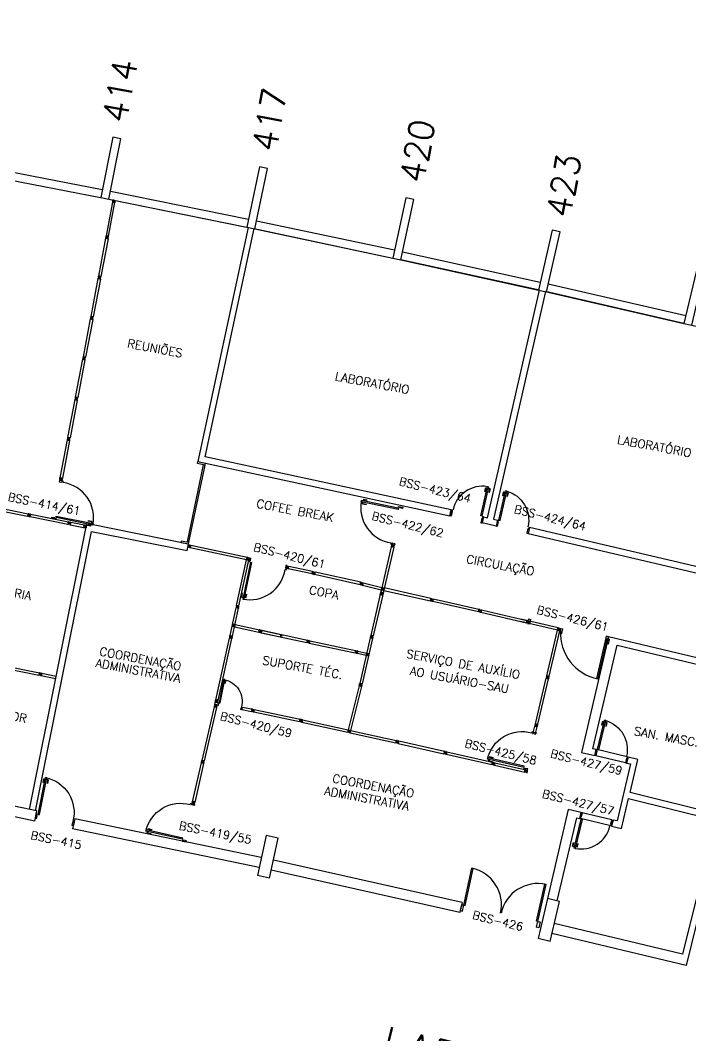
# Model space of a CAD drawing. Extents: x -152 to 150, y 325 to 437.
# Drawn here: x 81.45 to 97.78, y 398.77 to 423.51 of the extents above; entities that cross this region are included whole.
import ezdxf
from ezdxf.enums import TextEntityAlignment as Align

# ---------------------------------------------------------------- set-up
doc = ezdxf.new("R2010")
doc.units = 0
doc.header["$LTSCALE"] = 0.01
doc.header["$MEASUREMENT"] = 0
doc.header["$PDMODE"] = 98
doc.layers.get('0').update_dxf_attribs({"linetype": 'CONTINUOUS'})
doc.layers.get('DEFPOINTS').update_dxf_attribs({"linetype": 'CONTINUOUS'})
for name, color, linetype in [('ALV', 2, 'CONTINUOUS'), ('DIV', 2, 'CONTINUOUS'), ('DIVISÓRIA', 2, 'CONTINUOUS'), ('ESTR', 3, 'CONTINUOUS'), ('NOPILAR1', 2, 'CONTINUOUS'), ('PISO', 1, 'CONTINUOUS'), ('PORTA', 2, 'CONTINUOUS'), ('reboco', 2, 'CONTINUOUS'), ('TEXTO', 2, 'CONTINUOUS'), ('TEXTO-CENTRO-CUSTO', 2, 'CONTINUOUS'), ('TEXTO-ENDEREÇO', 2, 'CONTINUOUS'), ('USO', 2, 'CONTINUOUS')]:
    doc.layers.add(name, color=color, linetype=linetype)
doc.styles.add('1', font='romans.shx')
doc.styles.add('LEGENDA', font='romans.shx', dxfattribs={"height": 0.2})
doc.styles.add('NOPILAR', font='simplex.shx', dxfattribs={"height": 0.6})
doc.styles.add('UNB-100', font='simplex.shx', dxfattribs={"height": 3})
doc.styles.add('UNB-100-1', font='simplex.shx', dxfattribs={"height": 0.2})
doc.dimstyles.new('1-600', dxfattribs={"dimtxt": 1.1, "dimasz": 2.5, "dimexe": 2, "dimexo": 4, "dimgap": 0.2, "dimtad": 1, "dimdec": 0, "dimzin": 4, "dimdsep": 46, "dimlunit": 6, "dimtxsty": '1', "dimblk1": 'NONE', "dimblk2": 'NONE', "dimsah": 1, "dimcen": 0, "dimclrd": 2, "dimclre": 2, "dimclrt": 2, "dimadec": 0, "dimazin": 0, "dimtfac": 1, "dimtdec": 0, "dimtmove": 2, "dimatfit": 3, "dimldrblk": 'NONE', "dimfxl": 1, "dimtolj": 1, "dimtzin": 0, "dimarcsym": 0})

# ---------------------------------------------------------------- blocks, each defined once
blk = doc.blocks.new('PILAR-SSC')
blk.add_lwpolyline([(0, 0), (0, -1.5), (0.2, -1.5), (0.2, 0)], close=True)
blk = doc.blocks.new('PD80-SSC')
at = {"color": 2}
for p, q in [((-0.777, 0.01), (-0.777, -0.03)), ((-0.777, 0.01), (-0.687, 0.01)), ((-0.687, 0), (-0.687, 0.01)), ((-0.075, 0), (0.075, 0)), ((-0.075, 0), (-0.075, -0.02)), ((0.075, -0.03), (0.075, 0)), ((-0.817, -0.065), (-0.817, -0.03)), ((-0.085, -0.03), (-0.817, -0.03)), ((-0.085, -0.065), (-0.817, -0.065)), ((-0.777, -0.105), (-0.777, -0.065)), ((-0.777, -0.105), (-0.687, -0.105)), ((-0.767, 0), (-0.767, -0.03)), ((-0.767, 0), (-0.687, 0)), ((-0.767, -0.095), (-0.767, -0.065)), ((-0.767, -0.095), (-0.687, -0.095)), ((-0.687, -0.095), (-0.687, -0.105)), ((-0.085, -0.03), (-0.085, -0.065)), ((-0.075, -0.02), (-0.04, -0.02)), ((-0.04, -0.03), (-0.04, -0.02)), ((-0.04, -0.03), (0.075, -0.03)), ((-0.075, -0.781), (-0.04, -0.781)), ((-0.075, -0.801), (-0.075, -0.781)), ((-0.075, -0.801), (0.075, -0.801)), ((-0.075, -0.802), (0.075, -0.802)), ((-0.04, -0.771), (0.075, -0.771)), ((-0.04, -0.771), (-0.04, -0.781)), ((0.075, -0.771), (0.075, -0.801))]:
    blk.add_line(p, q, dxfattribs=at)
at = {"color": 1}
blk.add_arc((-0.085, -0.03), 0.731, 182.6571, 270, dxfattribs=at)
blk = doc.blocks.new('DVI-120')
for p, q in [((-0.03, 1.17), (0.03, 1.17)), ((-0.03, 0.03), (-0.03, 1.17)), ((-0.006, 1.201), (0.006, 1.201)), ((0.006, 1.179), (-0.006, 1.179)), ((-0.006, 1.179), (-0.006, 1.17)), ((-0.005, 1.17), (0.005, 1.17)), ((0, 1.22), (0, 1.221)), ((0, 1.194), (0, 1.207)), ((0.006, 1.179), (0.006, 1.17)), ((0.03, 0.03), (0.03, 1.17)), ((-0.03, 0.03), (0.03, 0.03)), ((-0.03, 0.008), (-0.03, 0.03)), ((-0.03, 0.03), (-0.006, 0.03)), ((-0.03, 0.008), (-0.02, 0.008)), ((-0.02, 0.008), (-0.02, -0.008)), ((-0.006, 0.02), (-0.006, 0.03)), ((-0.006, 0.02), (-0.006, 0.03)), ((0.006, 0.02), (-0.006, 0.02)), ((-0.006, 0.02), (0.006, 0.02)), ((-0.005, 0.03), (0.005, 0.03)), ((0.005, 0), (-0.005, 0)), ((-0.005, 0), (0.005, 0)), ((0, -0.005), (0, 0.005)), ((0, 0.005), (0, -0.005)), ((0.006, 0.02), (0.006, 0.03)), ((0.03, 0.03), (0.006, 0.03)), ((0.006, 0.02), (0.006, 0.03)), ((0.03, 0.03), (0.009, 0.03)), ((0.009, 0.03), (0.027, 0.03)), ((0.02, 0.008), (0.02, -0.008)), ((0.03, 0.008), (0.02, 0.008)), ((0.03, 0.008), (0.03, 0.03)), ((-0.03, -0.008), (-0.03, -0.03)), ((-0.03, -0.008), (-0.02, -0.008)), ((-0.006, -0.03), (-0.03, -0.03)), ((-0.006, -0.021), (-0.006, -0.03)), ((-0.006, -0.021), (0.006, -0.021)), ((0.006, -0.021), (0.006, -0.03)), ((0.006, -0.03), (0.03, -0.03)), ((0.03, -0.008), (0.02, -0.008)), ((0.03, -0.008), (0.03, -0.03))]:
    blk.add_line(p, q)
blk = doc.blocks.new('PTDP-SSC')
at = {"color": 2}
for p, q in [((0.055, 1.015), (0.09, 1.015)), ((0.055, 0.075), (0.055, 1.015)), ((0.09, 0.075), (0.09, 1.015)), ((1.91, 0.075), (1.91, 1.015)), ((1.945, 1.015), (1.91, 1.015)), ((1.945, 0.075), (1.945, 1.015)), ((0.05, 0.075), (0, 0.075)), ((0, 0.075), (0, -0.075)), ((0.05, 0.04), (0.05, 0.075)), ((0.06, 0.04), (0.05, 0.04)), ((0.055, 0.075), (0.09, 0.075)), ((0.06, -0.075), (0.06, 0.04)), ((1.945, 0.075), (1.91, 0.075)), ((1.94, -0.075), (1.94, 0.04)), ((1.94, 0.04), (1.95, 0.04)), ((1.95, 0.04), (1.95, 0.075)), ((1.95, 0.075), (2, 0.075)), ((2, 0.075), (2, -0.075)), ((0, -0.075), (0.06, -0.075)), ((2, -0.075), (1.94, -0.075))]:
    blk.add_line(p, q, dxfattribs=at)
at = {"color": 1}
for centre, start, end in [((0.055, 0.075), 0, 90), ((1.945, 0.075), 90, 180)]:
    blk.add_arc(centre, 0.94, start, end, dxfattribs=at)
blk = doc.blocks.new('A$C31074930')
at = {"layer": 'DIV', "linetype": 'Continuous', "rotation": 180}
blk.add_blockref('PTDP-SSC', (1.97, 0.067), dxfattribs=at)
blk = doc.blocks.new('DIVMT-SSC')
for p, q in [((0, 0.005), (0, -0.005)), ((0, -0.005), (0, 0.005)), ((-0.03, -0.03), (-0.03, -0.97)), ((0.006, -0.03), (-0.006, -0.03)), ((-0.005, 0), (0.005, 0)), ((0.005, 0), (-0.005, 0)), ((0.006, -0.02), (0.006, -0.03)), ((0.03, -0.03), (0.03, -0.97)), ((0.03, -0.97), (-0.03, -0.97)), ((-0.006, -0.98), (-0.006, -0.97)), ((-0.006, -0.98), (0.006, -0.98)), ((0.005, -0.97), (-0.005, -0.97)), ((0.006, -0.98), (0.006, -0.97)), ((0.006, -1.001), (-0.006, -1.001)), ((0, -0.994), (0, -1.007)), ((0, -1.02), (0, -1.021))]:
    blk.add_line(p, q)
blk.add_lwpolyline([(0.006, -0.02), (-0.006, -0.02), (0.006, -0.02), (0.006, -0.03), (0.03, -0.03), (0.03, -0.008), (0.02, -0.008), (0.02, 0.008), (0.03, 0.008), (0.03, 0.03), (0.006, 0.03), (0.006, 0.02), (-0.006, 0.02), (-0.006, 0.03), (-0.03, 0.03), (-0.03, 0.008), (-0.02, 0.008), (-0.02, -0.008), (-0.03, -0.008), (-0.03, -0.03), (-0.006, -0.03), (-0.006, -0.02), (-0.006, -0.03)])
blk = doc.blocks.new('*D84')
at = {"layer": 'DEFPOINTS', "color": 0, "transparency": 16777216}
for p in [(47.158, 432.777), (25.872, 428.073), (25.783, 426.576), (87.274, 419.938), (86.97, 418.469)]:
    blk.add_point(p, dxfattribs=at)
at = {"layer": 'TEXTO-CENTRO-CUSTO', "color": 2, "lineweight": -2, "transparency": 16777216}
for p, q in [((26.11, 432.066), (26.377, 436.527)), ((88.086, 423.855), (88.99, 428.216))]:
    blk.add_line(p, q, dxfattribs=at)
blk.add_arc((0.361, 0.52), 434.783, 78.29268, 86.58537, dxfattribs=at)
at = {"layer": 'TEXTO-CENTRO-CUSTO', "color": 2, "transparency": 16777216, "insert": (57.75, 432.689), "char_height": 1.1, "attachment_point": 5, "rotation": 352.4357, "style": '1'}
blk.add_mtext('\\A1;CPD', dxfattribs=at)
blk = doc.blocks.new('_NONE')
at = {"color": 0, "linetype": 'ByBlock'}
blk.add_circle((0, 0), 0.25, dxfattribs=at)
blk = doc.blocks.new('*D85')
at = {"layer": 'DEFPOINTS', "color": 0, "transparency": 16777216}
for p in [(95.885, 424.68), (87.274, 419.938), (86.97, 418.469), (108.771, 414.908), (108.392, 413.456)]:
    blk.add_point(p, dxfattribs=at)
at = {"layer": 'TEXTO-CENTRO-CUSTO', "color": 2, "lineweight": -2, "transparency": 16777216}
for p, q in [((88.086, 423.855), (88.99, 428.216)), ((109.782, 418.778), (110.907, 423.087))]:
    blk.add_line(p, q, dxfattribs=at)
blk.add_arc((-0.432, -3.306), 438.689, 75.36585, 78.29268, dxfattribs=at)
at = {"layer": 'TEXTO-CENTRO-CUSTO', "color": 2, "transparency": 16777216, "insert": (99.735, 424.713), "char_height": 1.1, "attachment_point": 5, "rotation": 346.8285, "style": '1'}
blk.add_mtext('\\A1;ESCOLA DE INFORMÁTICA', dxfattribs=at)
blk = doc.blocks.new('MTT-SSC')
for p, q in [((-0.006, 0.03), (-0.03, 0.03)), ((-0.03, 0.008), (-0.03, 0.03)), ((-0.03, 0.008), (-0.02, 0.008)), ((-0.02, -0.008), (-0.02, 0.008)), ((-0.006, 0.0205), (-0.006, 0.03)), ((0.006, 0.0205), (-0.006, 0.0205)), ((0.0051, 0), (-0.0051, 0)), ((-0.0051, 0), (0.0051, 0)), ((0, -0.0051), (0, 0.0051)), ((0, 0.0051), (0, -0.0051)), ((0.006, 0.0205), (0.006, 0.03)), ((0.006, 0.03), (0.03, 0.03)), ((0.02, -0.008), (0.02, 0.008)), ((0.03, 0.008), (0.02, 0.008)), ((0.03, 0.008), (0.03, 0.03)), ((-0.03, -0.008), (-0.02, -0.008)), ((-0.03, -0.008), (-0.03, -0.03)), ((-0.03, -0.03), (-0.006, -0.03)), ((-0.03, -0.03), (-0.009, -0.03)), ((-0.009, -0.03), (-0.027, -0.03)), ((-0.006, -0.0205), (-0.006, -0.03)), ((-0.006, -0.0205), (-0.006, -0.03)), ((0.006, -0.0205), (-0.006, -0.0205)), ((-0.006, -0.0205), (0.006, -0.0205)), ((0.006, -0.0205), (0.006, -0.03)), ((0.006, -0.0205), (0.006, -0.03)), ((0.03, -0.03), (0.006, -0.03)), ((0.03, -0.008), (0.02, -0.008)), ((0.03, -0.008), (0.03, -0.03))]:
    blk.add_line(p, q)
blk = doc.blocks.new('PDV2D-SSC')
for p, q in [((-0.148, 0.925), (-0.108, 0.925)), ((-0.148, 0.925), (-0.148, 0.835)), ((-0.138, 0.835), (-0.148, 0.835)), ((-0.138, 0.915), (-0.108, 0.915)), ((-0.138, 0.915), (-0.138, 0.835)), ((-0.106, 0.965), (-0.076, 0.965)), ((-0.106, 0.05), (-0.106, 0.965)), ((-0.076, 0.05), (-0.076, 0.965)), ((-0.034, 0.925), (-0.074, 0.925)), ((-0.044, 0.915), (-0.074, 0.915)), ((-0.044, 0.915), (-0.044, 0.835)), ((-0.044, 0.835), (-0.034, 0.835)), ((-0.034, 0.925), (-0.034, 0.835)), ((-0.95, 0.05), (-0.97, 0.05)), ((-0.97, 0.05), (-0.97, 0.035)), ((-0.97, 0.035), (-0.97, -0.035)), ((-0.95, 0.02), (-0.95, 0.05)), ((-0.95, 0.02), (-0.94, 0.02)), ((-0.94, -0.05), (-0.94, 0.02)), ((-0.076, 0.05), (-0.106, 0.05)), ((-0.051, 0.02), (-0.061, 0.02)), ((-0.061, -0.05), (-0.061, 0.02)), ((-0.051, 0.05), (-0.031, 0.05)), ((-0.051, 0.02), (-0.051, 0.05)), ((-0.031, 0.05), (-0.031, -0.05)), ((-0.97, -0.035), (-0.97, -0.05)), ((-0.97, -0.05), (-0.94, -0.05)), ((-0.031, -0.05), (-0.061, -0.05))]:
    blk.add_line(p, q)
at = {"color": 1}
blk.add_arc((-0.076, 0.1), 0.865, 90, 183.3214, dxfattribs=at)
blk = doc.blocks.new('div1')
at = {"layer": 'DIVISÓRIA'}
for p, q in [((80.776, 411.631), (80.786, 411.629)), ((80.786, 411.629), (80.776, 411.631)), ((80.78, 411.625), (80.782, 411.635)), ((80.782, 411.635), (80.78, 411.625)), ((80.802, 411.632), (80.811, 411.63)), ((80.811, 411.63), (80.809, 411.618)), ((80.816, 411.653), (81.639, 411.488)), ((80.804, 411.595), (81.628, 411.429)), ((81.639, 411.488), (81.628, 411.429)), ((81.642, 411.451), (81.632, 411.453)), ((81.635, 411.464), (81.644, 411.462)), ((81.644, 411.462), (81.642, 411.451)), ((81.658, 411.453), (81.668, 411.451)), ((81.664, 411.457), (81.662, 411.447))]:
    blk.add_line(p, q, dxfattribs=at)
blk.add_lwpolyline([(80.802, 411.632), (80.799, 411.62), (80.802, 411.632), (80.811, 411.63), (80.816, 411.653), (80.794, 411.658), (80.792, 411.648), (80.777, 411.651), (80.779, 411.661), (80.757, 411.665), (80.752, 411.642), (80.762, 411.64), (80.759, 411.628), (80.75, 411.63), (80.745, 411.606), (80.767, 411.602), (80.769, 411.612), (80.784, 411.609), (80.782, 411.599), (80.804, 411.595), (80.809, 411.618), (80.799, 411.62), (80.809, 411.618)], dxfattribs=at)
blk = doc.blocks.new('MTT')
for p, q in [((-0.008, 0.03), (-0.03, 0.03)), ((-0.03, 0.03), (-0.03, 0.006)), ((-0.0185, 0.006), (-0.03, 0.006)), ((-0.0185, -0.006), (-0.0185, 0.006)), ((-0.008, 0.03), (-0.008, 0.02)), ((-0.008, 0.02), (0.008, 0.02)), ((-0.0051, 0), (0.0051, 0)), ((0, -0.0051), (0, 0.0051)), ((0.008, 0.03), (0.03, 0.03)), ((0.008, 0.03), (0.008, 0.02)), ((0.0205, -0.006), (0.0205, 0.006)), ((0.0205, 0.006), (0.03, 0.006)), ((0.03, 0.006), (0.03, 0.03)), ((-0.03, -0.03), (-0.03, -0.006)), ((-0.0185, -0.006), (-0.03, -0.006)), ((-0.008, -0.03), (-0.03, -0.03)), ((-0.008, -0.02), (0.008, -0.02)), ((-0.008, -0.03), (-0.008, -0.02)), ((0.008, -0.03), (0.008, -0.02)), ((0.008, -0.03), (0.03, -0.03)), ((0.0205, -0.006), (0.03, -0.006)), ((0.03, -0.006), (0.03, -0.03))]:
    blk.add_line(p, q)
blk = doc.blocks.new('MTINI-SSC')
for p, q in [((-0.03, 0.008), (-0.03, 0.028)), ((-0.03, 0.028), (-0.008, 0.028)), ((-0.03, 0.008), (-0.02, 0.008)), ((-0.02, 0), (-0.02, 0.008)), ((-0.001, 0), (-0.02, 0)), ((-0.008, 0.019), (-0.008, 0.028)), ((0.008, 0.019), (-0.008, 0.019)), ((0.005, 0), (-0.005, 0)), ((0.02, 0), (-0.001, 0)), ((0, -0.005), (0, 0.005)), ((0.008, 0.019), (0.008, 0.028)), ((0.03, 0.028), (0.008, 0.028)), ((0.03, 0.008), (0.02, 0.008)), ((0.02, 0), (0.02, 0.008)), ((0.03, 0.008), (0.03, 0.028))]:
    blk.add_line(p, q)
blk = doc.blocks.new('L')
at = {"layer": 'DIVISÓRIA'}
for p, q in [((-0.059, 0.013), (-0.045, 0.072)), ((-0.059, 0.013), (-0.053, 0.037)), ((-0.037, 0.008), (-0.059, 0.013)), ((-0.053, 0.038), (-0.051, 0.047)), ((-0.044, 0.035), (-0.053, 0.037)), ((-0.044, 0.035), (-0.053, 0.037)), ((-0.045, 0.072), (-0.051, 0.048)), ((-0.041, 0.046), (-0.051, 0.048)), ((-0.041, 0.046), (-0.051, 0.048)), ((-0.045, 0.072), (-0.05, 0.051)), ((-0.05, 0.051), (-0.046, 0.069)), ((-0.024, 0.067), (-0.045, 0.072)), ((-0.041, 0.046), (-0.044, 0.035)), ((-0.044, 0.035), (-0.041, 0.046)), ((-0.037, 0.008), (-0.035, 0.018)), ((-0.035, 0.018), (-0.019, 0.015)), ((-0.018, 0.035), (-0.028, 0.037)), ((-0.028, 0.037), (-0.018, 0.035)), ((-0.024, 0.067), (-0.026, 0.057)), ((-0.026, 0.057), (-0.01, 0.054)), ((-0.022, 0.041), (-0.024, 0.031)), ((-0.024, 0.031), (-0.022, 0.041)), ((-0.021, 0.005), (-0.019, 0.015)), ((-0.021, 0.005), (0, 0)), ((-0.008, 0.063), (-0.01, 0.054)), ((-0.008, 0.063), (0.013, 0.059)), ((-0.004, 0.026), (-0.001, 0.037)), ((-0.004, 0.026), (0.005, 0.023)), ((-0.001, 0.037), (0.008, 0.035)), ((0.005, 0.023), (0, 0)), ((0.008, 0.035), (0.013, 0.059))]:
    blk.add_line(p, q, dxfattribs=at)

msp = doc.modelspace()

# ---------------------------------------------------------------- linework, layer by layer
at = {"layer": 'ALV'}
for p, q in [((80.073, 420.041), (83.444, 419.387)), ((80.035, 419.845), (83.406, 419.191)), ((83.642, 419.348), (87.007, 418.666)), ((83.602, 419.152), (86.968, 418.47)), ((87.205, 418.625), (90.564, 417.914)), ((87.164, 418.429), (90.523, 417.718)), ((90.761, 417.871), (94.115, 417.132)), ((90.718, 417.676), (94.072, 416.936)), ((94.311, 417.087), (97.658, 416.319)), ((94.267, 416.892), (97.614, 416.124)), ((81.854, 404.246), (80.751, 404.474)), ((81.804, 404.001), (80.7, 404.229)), ((82.775, 404.055), (82.723, 403.81)), ((87.317, 403.114), (82.775, 404.055)), ((87.266, 402.869), (82.723, 403.81)), ((92.21, 402.015), (87.618, 403.049)), ((92.155, 401.771), (87.563, 402.805))]:
    msp.add_line(p, q, dxfattribs=at)
msp.add_lwpolyline([(104.55, 399.435), (105.188, 401.879), (98.435, 403.58), (97.669, 400.484), (94.4, 401.263)], dxfattribs=at)
at = {"layer": 'DIV'}
for p, q in [((83.694, 419.081), (83.537, 418.259)), ((83.598, 418.248), (83.753, 419.07)), ((83.411, 417.265), (83.352, 417.277)), ((81.935, 407.611), (81.913, 407.615))]:
    msp.add_line(p, q, dxfattribs=at)
at = {"layer": 'DIVISÓRIA'}
for p, q in [((82.613, 411.255), (82.608, 411.232)), ((82.629, 411.228), (82.608, 411.232)), ((82.622, 411.254), (82.613, 411.255)), ((82.615, 411.267), (82.62, 411.291)), ((82.624, 411.265), (82.615, 411.267)), ((82.641, 411.286), (82.62, 411.291)), ((82.624, 411.265), (82.622, 411.254)), ((82.629, 411.228), (82.631, 411.237)), ((82.647, 411.234), (82.631, 411.237)), ((82.638, 411.256), (82.648, 411.254)), ((82.648, 411.254), (82.638, 411.256)), ((82.641, 411.286), (82.639, 411.277)), ((82.655, 411.273), (82.639, 411.277)), ((82.642, 411.25), (82.644, 411.26)), ((82.644, 411.26), (82.642, 411.25)), ((82.645, 411.224), (82.647, 411.234)), ((82.645, 411.224), (82.667, 411.22)), ((82.657, 411.283), (82.655, 411.273)), ((82.657, 411.283), (82.679, 411.279)), ((82.662, 411.245), (82.665, 411.257)), ((82.665, 411.257), (82.662, 411.245)), ((82.662, 411.245), (82.671, 411.244)), ((82.662, 411.245), (82.671, 411.244)), ((82.665, 411.257), (82.674, 411.255)), ((82.665, 411.257), (82.674, 411.255)), ((82.679, 411.279), (82.667, 411.22)), ((82.667, 411.22), (82.671, 411.244)), ((82.667, 411.22), (82.671, 411.241)), ((82.671, 411.241), (82.667, 411.223)), ((82.667, 411.22), (82.991, 411.155)), ((82.674, 411.254), (82.672, 411.245)), ((82.679, 411.279), (82.674, 411.255)), ((82.679, 411.279), (83.003, 411.214)), ((83.003, 411.214), (82.991, 411.155)), ((82.996, 411.176), (82.991, 411.154)), ((82.991, 411.154), (83.012, 411.15)), ((83.05, 411.143), (82.991, 411.154)), ((82.991, 411.154), (83.015, 411.15)), ((83.012, 411.15), (82.994, 411.154)), ((82.998, 411.189), (82.996, 411.179)), ((83.005, 411.176), (82.996, 411.178)), ((82.996, 411.176), (83.005, 411.174)), ((83.008, 411.188), (82.998, 411.19)), ((82.999, 411.192), (83.003, 411.213)), ((82.999, 411.192), (83.009, 411.19)), ((83.026, 411.209), (83.003, 411.213)), ((83.005, 411.174), (83.009, 411.19)), ((83.005, 411.176), (83.008, 411.188)), ((83.017, 411.159), (83.015, 411.15)), ((83.017, 411.159), (83.015, 411.15)), ((83.026, 411.148), (83.016, 411.15)), ((83.017, 411.159), (83.029, 411.157)), ((83.029, 411.157), (83.017, 411.159)), ((83.02, 411.18), (83.034, 411.177)), ((83.022, 411.179), (83.032, 411.177)), ((83.032, 411.177), (83.022, 411.179)), ((83.025, 411.199), (83.026, 411.209)), ((83.036, 411.197), (83.025, 411.199)), ((83.028, 411.184), (83.026, 411.172)), ((83.028, 411.183), (83.026, 411.173)), ((83.026, 411.173), (83.028, 411.183)), ((83.029, 411.157), (83.027, 411.147)), ((83.029, 411.157), (83.027, 411.147)), ((83.05, 411.143), (83.027, 411.147)), ((83.036, 411.197), (83.038, 411.206)), ((83.038, 411.206), (83.062, 411.202)), ((83.045, 411.166), (83.048, 411.182)), ((83.055, 411.165), (83.045, 411.166)), ((83.046, 411.174), (83.047, 411.174)), ((83.058, 411.18), (83.048, 411.182)), ((83.055, 411.165), (83.05, 411.143)), ((83.058, 411.18), (83.062, 411.202)), ((85.511, 410.59), (85.544, 410.747)), ((85.588, 410.663), (86.958, 410.37)), ((85.601, 410.722), (86.972, 410.428)), ((86.971, 410.428), (86.958, 410.37)), ((86.971, 410.428), (86.959, 410.37)), ((86.973, 410.391), (86.963, 410.393)), ((86.966, 410.404), (86.964, 410.394)), ((86.975, 410.403), (86.966, 410.405)), ((86.973, 410.391), (86.975, 410.403)), ((86.993, 410.388), (86.991, 410.376)), ((86.993, 410.386), (86.991, 410.374)), ((87.01, 410.376), (87.012, 410.376)), ((87.011, 410.378), (87.012, 410.378)), ((87.934, 410.185), (87.932, 410.186)), ((87.959, 410.18), (87.946, 410.183)), ((87.951, 410.175), (87.953, 410.187)), ((87.974, 410.183), (87.971, 410.171)), ((87.971, 410.171), (87.981, 410.169)), ((87.974, 410.183), (87.983, 410.18)), ((87.976, 410.145), (87.989, 410.204)), ((88.556, 410.02), (87.976, 410.145)), ((87.981, 410.17), (87.983, 410.179)), ((88.569, 410.079), (87.989, 410.204)), ((88.556, 410.02), (88.569, 410.079)), ((88.556, 410.02), (88.561, 410.044)), ((88.577, 410.015), (88.556, 410.02)), ((88.561, 410.045), (88.563, 410.054)), ((88.57, 410.042), (88.561, 410.044)), ((88.57, 410.042), (88.561, 410.044)), ((88.569, 410.079), (88.564, 410.058)), ((88.569, 410.079), (88.564, 410.055)), ((88.564, 410.058), (88.568, 410.076)), ((88.573, 410.053), (88.564, 410.055)), ((88.573, 410.053), (88.564, 410.055)), ((88.59, 410.074), (88.569, 410.079)), ((88.573, 410.053), (88.57, 410.042)), ((88.57, 410.042), (88.573, 410.053)), ((88.573, 410.047), (88.572, 410.047)), ((88.577, 410.015), (88.579, 410.025)), ((88.579, 410.025), (88.595, 410.022)), ((88.598, 410.041), (88.585, 410.044)), ((88.597, 410.042), (88.587, 410.044)), ((88.587, 410.044), (88.597, 410.042)), ((88.59, 410.074), (88.588, 410.064)), ((88.588, 410.064), (88.604, 410.061)), ((88.59, 410.037), (88.593, 410.049)), ((88.593, 410.048), (88.59, 410.038)), ((88.59, 410.038), (88.593, 410.048)), ((88.593, 410.012), (88.595, 410.022)), ((88.593, 410.012), (88.614, 410.007)), ((88.606, 410.07), (88.604, 410.061)), ((88.606, 410.07), (88.627, 410.066)), ((88.61, 410.033), (88.613, 410.044)), ((88.61, 410.033), (88.62, 410.031)), ((88.614, 410.044), (88.611, 410.032)), ((88.611, 410.032), (88.62, 410.03)), ((88.613, 410.044), (88.622, 410.042)), ((88.614, 410.044), (88.623, 410.042)), ((88.62, 410.031), (88.614, 410.007)), ((88.615, 410.007), (88.628, 410.066)), ((89.728, 409.759), (88.615, 410.007)), ((88.62, 410.031), (88.623, 410.041)), ((88.622, 410.042), (88.627, 410.066)), ((89.741, 409.818), (88.628, 410.066)), ((89.728, 409.759), (89.741, 409.818)), ((89.728, 409.759), (89.733, 409.783)), ((89.749, 409.755), (89.728, 409.759)), ((89.733, 409.784), (89.735, 409.794)), ((89.742, 409.781), (89.733, 409.783)), ((89.742, 409.781), (89.733, 409.783)), ((89.741, 409.818), (89.736, 409.797)), ((89.741, 409.818), (89.736, 409.795)), ((89.736, 409.797), (89.74, 409.815)), ((89.745, 409.792), (89.736, 409.795)), ((89.745, 409.792), (89.736, 409.795)), ((89.762, 409.813), (89.741, 409.818)), ((89.745, 409.792), (89.742, 409.781)), ((89.742, 409.781), (89.745, 409.792)), ((89.749, 409.755), (89.751, 409.764)), ((89.751, 409.764), (89.767, 409.761)), ((89.769, 409.781), (89.759, 409.783)), ((89.759, 409.783), (89.769, 409.781)), ((89.762, 409.813), (89.76, 409.803)), ((89.76, 409.803), (89.776, 409.8)), ((89.765, 409.787), (89.762, 409.777)), ((89.762, 409.777), (89.765, 409.787)), ((89.765, 409.751), (89.767, 409.761)), ((89.765, 409.751), (89.786, 409.746)), ((89.778, 409.81), (89.776, 409.8)), ((89.778, 409.81), (89.799, 409.805)), ((89.782, 409.772), (89.785, 409.784)), ((89.782, 409.772), (89.792, 409.77)), ((89.785, 409.784), (89.794, 409.782)), ((89.792, 409.77), (89.786, 409.746)), ((89.786, 409.746), (90.243, 409.635)), ((89.794, 409.782), (89.799, 409.805)), ((89.799, 409.805), (90.256, 409.693)), ((91.451, 409.422), (90.315, 409.682)), ((90.301, 409.621), (91.438, 409.363)), ((86.703, 409.197), (86.556, 408.522)), ((86.615, 408.509), (86.762, 409.184)), ((86.684, 409.114), (86.684, 409.114)), ((94.551, 408.709), (93.646, 408.92)), ((93.83, 408.928), (93.804, 408.819)), ((93.83, 408.928), (93.888, 408.915)), ((93.863, 408.803), (93.888, 408.915)), ((94.537, 408.651), (93.632, 408.862)), ((93.778, 408.828), (93.792, 408.887)), ((93.778, 408.828), (93.784, 408.852)), ((93.8, 408.823), (93.778, 408.828)), ((93.784, 408.853), (93.786, 408.862)), ((93.793, 408.85), (93.784, 408.852)), ((93.793, 408.85), (93.784, 408.852)), ((93.792, 408.887), (93.786, 408.863)), ((93.796, 408.861), (93.786, 408.863)), ((93.796, 408.861), (93.786, 408.863)), ((93.792, 408.887), (93.787, 408.866)), ((93.787, 408.866), (93.791, 408.884)), ((93.813, 408.882), (93.792, 408.887)), ((93.796, 408.861), (93.793, 408.85)), ((93.793, 408.85), (93.796, 408.861)), ((93.8, 408.823), (93.802, 408.833)), ((93.802, 408.833), (93.818, 408.83)), ((93.805, 408.816), (93.863, 408.803)), ((93.819, 408.85), (93.809, 408.852)), ((93.809, 408.852), (93.819, 408.85)), ((93.813, 408.882), (93.811, 408.872)), ((93.811, 408.872), (93.827, 408.869)), ((93.815, 408.856), (93.813, 408.846)), ((93.813, 408.846), (93.815, 408.856)), ((93.816, 408.82), (93.818, 408.83)), ((93.816, 408.82), (93.837, 408.815)), ((93.829, 408.878), (93.827, 408.869)), ((93.829, 408.878), (93.85, 408.874)), ((93.833, 408.841), (93.836, 408.852)), ((93.833, 408.841), (93.842, 408.839)), ((93.836, 408.852), (93.845, 408.85)), ((93.842, 408.839), (93.837, 408.815)), ((93.845, 408.85), (93.85, 408.874)), ((86.184, 406.842), (86.543, 408.46)), ((86.267, 406.936), (86.602, 408.447)), ((86.548, 408.485), (86.544, 408.463)), ((86.567, 408.458), (86.544, 408.463)), ((86.548, 408.485), (86.558, 408.482)), ((86.552, 408.5), (86.557, 408.522)), ((86.552, 408.5), (86.562, 408.498)), ((86.557, 408.522), (86.615, 408.509)), ((86.557, 408.522), (86.58, 408.517)), ((86.562, 408.498), (86.558, 408.482)), ((86.569, 408.467), (86.567, 408.458)), ((86.569, 408.467), (86.581, 408.465)), ((86.584, 408.485), (86.574, 408.487)), ((86.574, 408.487), (86.584, 408.485)), ((86.578, 408.507), (86.58, 408.517)), ((86.578, 408.507), (86.58, 408.517)), ((86.59, 408.505), (86.578, 408.507)), ((86.578, 408.507), (86.59, 408.505)), ((86.578, 408.481), (86.581, 408.491)), ((86.581, 408.491), (86.578, 408.481)), ((86.581, 408.465), (86.579, 408.455)), ((86.579, 408.455), (86.603, 408.45)), ((86.581, 408.516), (86.591, 408.514)), ((86.59, 408.505), (86.592, 408.514)), ((86.59, 408.505), (86.592, 408.514)), ((86.615, 408.509), (86.592, 408.514)), ((86.615, 408.509), (86.595, 408.513)), ((86.595, 408.513), (86.612, 408.51)), ((86.601, 408.49), (86.597, 408.474)), ((86.607, 408.472), (86.597, 408.474)), ((86.61, 408.487), (86.601, 408.49)), ((86.607, 408.472), (86.603, 408.45)), ((86.61, 408.487), (86.615, 408.509)), ((86.508, 408.257), (86.508, 408.257)), ((89.608, 408.119), (89.604, 408.097)), ((89.627, 408.092), (89.604, 408.097)), ((89.608, 408.119), (89.618, 408.116)), ((89.612, 408.134), (89.616, 408.156)), ((89.612, 408.134), (89.621, 408.132)), ((89.616, 408.156), (89.675, 408.143)), ((89.616, 408.156), (89.64, 408.151)), ((89.621, 408.132), (89.618, 408.116)), ((89.629, 408.101), (89.627, 408.092)), ((89.629, 408.101), (89.641, 408.099)), ((89.644, 408.119), (89.634, 408.121)), ((89.634, 408.121), (89.644, 408.119)), ((89.638, 408.141), (89.64, 408.151)), ((89.638, 408.141), (89.64, 408.151)), ((89.65, 408.139), (89.638, 408.141)), ((89.638, 408.141), (89.65, 408.139)), ((89.638, 408.115), (89.64, 408.125)), ((89.64, 408.125), (89.638, 408.115)), ((89.641, 408.099), (89.639, 408.089)), ((89.639, 408.089), (89.663, 408.084)), ((89.641, 408.15), (89.651, 408.148)), ((89.65, 408.139), (89.652, 408.148)), ((89.65, 408.139), (89.652, 408.148)), ((89.675, 408.143), (89.652, 408.148)), ((89.675, 408.143), (89.655, 408.147)), ((89.655, 408.147), (89.672, 408.144)), ((89.661, 408.124), (89.657, 408.108)), ((89.667, 408.106), (89.657, 408.108)), ((89.67, 408.121), (89.661, 408.124)), ((89.667, 408.106), (89.663, 408.084)), ((89.874, 408.035), (89.663, 408.084)), ((89.67, 408.121), (89.675, 408.143)), ((89.675, 408.143), (89.887, 408.093)), ((81.906, 407.58), (81.901, 407.556)), ((81.923, 407.552), (81.901, 407.556)), ((81.915, 407.578), (81.906, 407.58)), ((81.908, 407.592), (81.913, 407.615)), ((81.918, 407.59), (81.908, 407.592)), ((81.918, 407.59), (81.915, 407.578)), ((81.923, 407.552), (81.925, 407.562)), ((81.94, 407.559), (81.925, 407.562)), ((81.935, 407.611), (81.933, 407.601)), ((81.948, 407.598), (81.933, 407.601)), ((81.938, 407.549), (81.94, 407.559)), ((81.938, 407.549), (81.96, 407.544)), ((81.95, 407.608), (81.948, 407.598)), ((81.95, 407.608), (81.972, 407.603)), ((81.955, 407.57), (81.958, 407.582)), ((81.958, 407.582), (81.955, 407.57)), ((81.955, 407.57), (81.965, 407.568)), ((81.955, 407.57), (81.965, 407.568)), ((81.958, 407.582), (81.967, 407.58)), ((81.958, 407.582), (81.967, 407.58)), ((81.972, 407.603), (81.96, 407.544)), ((81.96, 407.544), (81.965, 407.568)), ((81.96, 407.544), (81.964, 407.565)), ((81.96, 407.544), (82.31, 407.47)), ((81.964, 407.565), (81.961, 407.547)), ((81.967, 407.579), (81.965, 407.569)), ((81.972, 407.603), (81.967, 407.58)), ((81.972, 407.603), (82.322, 407.528)), ((89.703, 407.295), (89.437, 406.224)), ((89.761, 407.282), (89.496, 406.211)), ((86.206, 406.938), (86.211, 406.959)), ((86.206, 406.938), (86.216, 406.936)), ((86.211, 406.959), (86.235, 406.954)), ((86.211, 406.959), (86.27, 406.946)), ((86.216, 406.936), (86.212, 406.92)), ((86.233, 406.945), (86.235, 406.954)), ((86.233, 406.945), (86.235, 406.954)), ((86.233, 406.945), (86.244, 406.942)), ((86.244, 406.942), (86.233, 406.945)), ((86.235, 406.928), (86.233, 406.918)), ((86.233, 406.918), (86.235, 406.928)), ((86.236, 406.954), (86.245, 406.951)), ((86.244, 406.942), (86.246, 406.951)), ((86.244, 406.942), (86.246, 406.951)), ((86.27, 406.946), (86.246, 406.951)), ((86.249, 406.951), (86.267, 406.946)), ((86.27, 406.946), (86.249, 406.951)), ((86.255, 406.927), (86.251, 406.911)), ((86.265, 406.924), (86.255, 406.927)), ((86.265, 406.924), (86.27, 406.946)), ((86.171, 406.784), (85.867, 405.479)), ((86.229, 406.77), (85.925, 405.465)), ((86.176, 406.805), (86.171, 406.784)), ((86.194, 406.779), (86.171, 406.784)), ((86.176, 406.805), (86.185, 406.803)), ((86.179, 406.821), (86.184, 406.842)), ((86.179, 406.821), (86.189, 406.819)), ((86.184, 406.843), (86.26, 406.826)), ((86.184, 406.842), (86.208, 406.837)), ((86.184, 406.842), (86.243, 406.829)), ((86.189, 406.819), (86.185, 406.803)), ((86.196, 406.788), (86.194, 406.779)), ((86.196, 406.788), (86.208, 406.785)), ((86.197, 406.901), (86.273, 406.883)), ((86.203, 406.922), (86.198, 406.901)), ((86.221, 406.895), (86.198, 406.901)), ((86.202, 406.808), (86.212, 406.805)), ((86.212, 406.805), (86.202, 406.808)), ((86.203, 406.922), (86.212, 406.92)), ((86.205, 406.828), (86.208, 406.837)), ((86.205, 406.828), (86.208, 406.837)), ((86.205, 406.828), (86.217, 406.825)), ((86.217, 406.825), (86.205, 406.828)), ((86.208, 406.811), (86.206, 406.801)), ((86.206, 406.801), (86.208, 406.811)), ((86.208, 406.785), (86.206, 406.776)), ((86.206, 406.776), (86.229, 406.77)), ((86.209, 406.837), (86.218, 406.835)), ((86.217, 406.825), (86.219, 406.834)), ((86.217, 406.825), (86.219, 406.834)), ((86.243, 406.829), (86.219, 406.834)), ((86.223, 406.905), (86.221, 406.895)), ((86.222, 406.834), (86.24, 406.83)), ((86.243, 406.829), (86.222, 406.834)), ((86.223, 406.905), (86.235, 406.902)), ((86.228, 406.81), (86.224, 406.794)), ((86.234, 406.792), (86.224, 406.794)), ((86.238, 406.807), (86.228, 406.81)), ((86.229, 406.924), (86.239, 406.922)), ((86.239, 406.922), (86.229, 406.924)), ((86.234, 406.792), (86.229, 406.77)), ((86.235, 406.902), (86.233, 406.893)), ((86.233, 406.893), (86.256, 406.887)), ((86.238, 406.807), (86.243, 406.829)), ((86.261, 406.909), (86.251, 406.911)), ((86.261, 406.909), (86.256, 406.887)), ((86.843, 406.717), (87.078, 406.672)), ((86.856, 406.775), (87.09, 406.731)), ((87.091, 406.73), (87.078, 406.672)), ((88.257, 406.445), (88.252, 406.424)), ((88.257, 406.445), (88.267, 406.443)), ((88.26, 406.461), (88.265, 406.482)), ((88.26, 406.461), (88.27, 406.459)), ((88.265, 406.482), (88.289, 406.477)), ((88.265, 406.482), (88.324, 406.469)), ((88.27, 406.459), (88.267, 406.443)), ((88.283, 406.448), (88.293, 406.445)), ((88.293, 406.445), (88.283, 406.448)), ((88.286, 406.468), (88.289, 406.477)), ((88.286, 406.468), (88.289, 406.477)), ((88.286, 406.468), (88.298, 406.465)), ((88.298, 406.465), (88.286, 406.468)), ((88.289, 406.452), (88.287, 406.442)), ((88.287, 406.442), (88.289, 406.452)), ((88.29, 406.477), (88.299, 406.475)), ((88.298, 406.465), (88.3, 406.474)), ((88.298, 406.465), (88.3, 406.474)), ((88.324, 406.469), (88.3, 406.474)), ((88.303, 406.474), (88.321, 406.47)), ((88.324, 406.469), (88.303, 406.474)), ((88.309, 406.45), (88.306, 406.434)), ((88.315, 406.432), (88.306, 406.434)), ((88.319, 406.448), (88.309, 406.45)), ((88.315, 406.432), (88.31, 406.411)), ((88.319, 406.448), (88.324, 406.469)), ((88.275, 406.419), (88.252, 406.424)), ((88.277, 406.428), (88.275, 406.419)), ((88.277, 406.428), (88.289, 406.425)), ((88.289, 406.425), (88.287, 406.416)), ((88.287, 406.416), (88.31, 406.411)), ((93.935, 406.119), (93.981, 406.314)), ((93.981, 406.314), (94.04, 406.3)), ((93.993, 406.105), (94.04, 406.3)), ((94.007, 406.318), (94.005, 406.309)), ((94.006, 406.308), (94.015, 406.306)), ((94.019, 406.315), (94.007, 406.318)), ((94.011, 406.339), (94.024, 406.336)), ((94.016, 406.33), (94.019, 406.344)), ((94.019, 406.315), (94.016, 406.306)), ((94.022, 406.356), (94.022, 406.357)), ((85.925, 405.465), (85.867, 405.479)), ((85.895, 405.441), (85.883, 405.444)), ((85.888, 405.464), (85.89, 405.473)), ((85.888, 405.464), (85.9, 405.461)), ((85.891, 405.449), (85.888, 405.436)), ((85.901, 405.471), (85.891, 405.473)), ((85.9, 405.461), (85.902, 405.471)), ((85.853, 405.42), (85.639, 404.469)), ((85.911, 405.406), (85.698, 404.455)), ((85.885, 405.424), (85.884, 405.423)), ((92.997, 405.362), (93.736, 405.195)), ((93.01, 405.421), (93.807, 405.24)), ((85.66, 404.428), (85.66, 404.427))]:
    msp.add_line(p, q, dxfattribs=at)
for points in [[(85.912, 412.679), (85.941, 412.672), (85.549, 410.795), (85.521, 410.801)], [(85.941, 412.672), (85.765, 412.71), (85.775, 412.757), (85.951, 412.719)], [(85.54, 410.749), (85.364, 410.782), (85.373, 410.829), (85.549, 410.795)]]:
    msp.add_lwpolyline(points, close=True, dxfattribs=at)
at = {"layer": 'ESTR'}
for p, q in [((94.537, 408.651), (94.551, 408.709)), ((94.537, 408.651), (94.543, 408.674)), ((94.543, 408.675), (94.545, 408.685)), ((94.552, 408.672), (94.543, 408.674)), ((94.552, 408.672), (94.543, 408.674)), ((94.551, 408.709), (94.545, 408.686)), ((94.555, 408.684), (94.545, 408.686)), ((94.555, 408.684), (94.545, 408.686)), ((94.551, 408.709), (94.546, 408.689)), ((94.546, 408.689), (94.55, 408.706)), ((94.572, 408.704), (94.551, 408.709)), ((94.555, 408.684), (94.552, 408.672)), ((94.552, 408.672), (94.555, 408.684)), ((94.578, 408.672), (94.568, 408.674)), ((94.568, 408.674), (94.578, 408.672)), ((94.572, 408.704), (94.57, 408.695)), ((94.57, 408.695), (94.586, 408.691)), ((94.574, 408.678), (94.572, 408.668)), ((94.572, 408.668), (94.574, 408.678)), ((94.61, 408.695), (94.584, 408.586)), ((94.588, 408.701), (94.586, 408.691)), ((94.588, 408.701), (94.609, 408.696)), ((94.592, 408.663), (94.595, 408.674)), ((94.592, 408.663), (94.601, 408.661)), ((94.595, 408.674), (94.604, 408.672)), ((94.601, 408.661), (94.596, 408.637)), ((94.604, 408.672), (94.609, 408.696)), ((94.559, 408.646), (94.537, 408.651)), ((94.559, 408.646), (94.561, 408.656)), ((94.561, 408.656), (94.577, 408.652)), ((94.574, 408.642), (94.577, 408.652)), ((94.574, 408.642), (94.596, 408.637)), ((87.437, 403.65), (87.226, 402.673)), ((87.73, 403.587), (87.437, 403.65)), ((87.519, 402.61), (87.73, 403.587)), ((87.519, 402.61), (87.226, 402.673)), ((94.288, 402.111), (94.061, 401.137)), ((94.581, 402.043), (94.288, 402.111)), ((94.353, 401.069), (94.581, 402.043)), ((94.353, 401.069), (94.061, 401.137))]:
    msp.add_line(p, q, dxfattribs=at)
at = {"layer": 'PISO'}
for p, q in [((96.233, 405.564), (95.495, 405.741)), ((96.189, 405.421), (95.47, 405.593)), ((95.859, 404.033), (95.14, 404.205)), ((95.834, 403.886), (95.096, 404.062))]:
    msp.add_line(p, q, dxfattribs=at)
at = {"layer": 'PORTA'}
for p, q in [((94.61, 408.695), (94.669, 408.682)), ((94.643, 408.57), (94.669, 408.682)), ((94.585, 408.583), (94.643, 408.57)), ((95.722, 408.504), (95.697, 408.391)), ((95.741, 408.437), (95.716, 408.325)), ((95.781, 408.491), (95.722, 408.504)), ((95.8, 408.424), (95.741, 408.437)), ((95.756, 408.378), (95.781, 408.491)), ((95.774, 408.312), (95.8, 408.424)), ((95.694, 408.389), (95.485, 407.473)), ((95.728, 408.381), (95.519, 407.465)), ((95.728, 408.381), (95.694, 408.389)), ((95.756, 408.378), (95.697, 408.391)), ((95.774, 408.312), (95.716, 408.325))]:
    msp.add_line(p, q, dxfattribs=at)
msp.add_arc((95.747, 408.583), 1.141, 177.1723, 258.4603, dxfattribs=at)
at = {"layer": 'reboco'}
for p, q in [((81.669, 404.283), (83.071, 411.254)), ((85.544, 410.747), (83.102, 411.242)), ((81.815, 404.253), (83.186, 411.059)), ((83.039, 411.089), (83.038, 411.089)), ((83.039, 411.089), (83.039, 411.089)), ((83.186, 411.059), (83.186, 411.059)), ((83.186, 411.059), (85.511, 410.59)), ((83.216, 411.047), (83.216, 411.047)), ((83.04, 410.19), (83.04, 410.19)), ((83.065, 410.313), (83.065, 410.313)), ((82.889, 409.456), (82.889, 409.456)), ((82.914, 409.578), (82.914, 409.578)), ((82.738, 408.721), (82.738, 408.721)), ((82.763, 408.843), (82.763, 408.843)), ((82.622, 408.165), (82.622, 408.165)), ((82.587, 407.986), (82.587, 407.986)), ((82.612, 408.109), (82.612, 408.109)), ((82.461, 407.374), (82.461, 407.374)), ((81.804, 404.001), (81.854, 404.246)), ((81.831, 404.313), (81.831, 404.313))]:
    msp.add_line(p, q, dxfattribs=at)
for points in [[(83.602, 419.152), (87, 418.463), (85.775, 412.757), (91.915, 411.438), (91.948, 411.583), (85.955, 412.872), (87.147, 418.433), (90.523, 417.718)], [(97.614, 416.124), (94.239, 416.899), (92.975, 411.355), (93.072, 411.332), (93.038, 411.185), (92.697, 411.263), (92.731, 411.41), (92.829, 411.388), (94.093, 416.932), (90.718, 417.676)], [(97.808, 416.079), (101.17, 415.277), (99.812, 409.754), (93.855, 411.151), (93.82, 411.005), (99.922, 409.574), (101.316, 415.241), (104.676, 414.41)], [(99.435, 407.62), (95.781, 408.491), (95.122, 405.675), (95.441, 405.599), (95.476, 405.745), (95.4, 405.764), (95.991, 408.287), (99.253, 407.509), (98.426, 404.168), (96.302, 404.694), (96.492, 405.503), (96.254, 405.56), (96.219, 405.414), (96.311, 405.392), (95.986, 404.003), (95.889, 404.026), (95.854, 403.88), (96.098, 403.822), (96.268, 404.547), (98.39, 404.022), (97.583, 400.761), (94.455, 401.507)], [(94.531, 402.054), (95.006, 404.083), (95.076, 404.066), (95.076, 404.066), (95.111, 404.212), (95.111, 404.212), (94.797, 404.286), (94.288, 402.111)]]:
    msp.add_lwpolyline(points, dxfattribs=at)
at = {"layer": 'TEXTO-ENDEREÇO'}
msp.add_line((92.21, 402.015), (92.155, 401.771), dxfattribs=at)

# ---------------------------------------------------------------- block references
msp.add_blockref('div1', (0, 0))
at = {"layer": 'DIV'}
for name, p, rotation in [('MTT-SSC', (83.727, 419.096), 79.44095282498247), ('DIVMT-SSC', (83.563, 418.224), 349.196367064957), ('DIVMT-SSC', (83.376, 417.241), 349.196367064957), ('DIVMT-SSC', (83.188, 416.258), 349.196367064957), ('DIVMT-SSC', (83, 415.275), 349.196367064957), ('DIVMT-SSC', (82.813, 414.292), 349.196367064957), ('DIVMT-SSC', (82.625, 413.309), 349.196367064957), ('PDV2D-SSC', (82.255, 411.337), 258.3533823539797), ('MTT-SSC', (82.438, 412.326), 79.19636706500926)]:
    msp.add_blockref(name, p, dxfattribs=dict(at, rotation=rotation))
at = {"layer": 'DIV', "xscale": -1, "rotation": 348.6178866948332}
msp.add_blockref('PDV2D-SSC', (81.799, 404.129), dxfattribs=at)
at = {"layer": 'DIVISÓRIA'}
for name, p, rotation in [('PDV2D-SSC', (90.721, 411.688), 78.28431251210871), ('DIVMT-SSC', (81.663, 411.452), 78.63171393034895), ('DVI-120', (90.523, 410.708), 166.9872414166394), ('DVI-120', (86.739, 409.219), 347.7201610117675), ('PDV2D-SSC', (86.989, 410.371), 168.2843125121086), ('MTT', (86.995, 410.393), 347.4738054021652), ('MTT', (86.995, 410.392), 347.4738054021652), ('MTINI-SSC', (87.955, 410.181), 257.953484889351), ('DVI-120', (90.279, 409.657), 166.9872414166394), ('DVI-120', (92.645, 409.122), 77.26402650090235), ('DVI-120', (92.645, 409.122), 256.9762216228061), ('DVI-120', (86.645, 408.766), 257.8629104647779), ('DVI-120', (87.293, 408.625), 257.8629104647779), ('DVI-120', (94.295, 407.505), 346.6170478812737), ('DVI-120', (90.009, 408.487), 166.9872414166394), ('DVI-120', (88.466, 408.372), 257.8629104647779), ('DIVMT-SSC', (80.956, 407.777), 78.63171393034895), ('DVI-120', (94.018, 406.337), 346.6170478811835), ('DVI-120', (87.113, 406.695), 258.0491496260477), ('DVI-120', (88.288, 406.446), 257.561344748144), ('DVI-120', (89.46, 406.188), 257.5613447481772), ('DVI-120', (90.633, 405.929), 257.2235398700158), ('DVI-120', (91.804, 405.664), 257.2235398700356), ('MTT', (85.889, 405.442), 256.3162976401612), ('MTT', (85.665, 404.447), 256.3162976401612)]:
    msp.add_blockref(name, p, dxfattribs=dict(at, rotation=rotation))
for p in [(85.588, 410.663), (90.274, 409.503), (91.497, 409.35), (89.932, 408.022), (89.761, 407.282), (92.997, 405.362), (93.794, 405.182)]:
    msp.add_blockref('L', p, dxfattribs=at)
at = {"layer": 'DIVISÓRIA', "xscale": -0.6314186946747697, "yscale": 0.6314186946748146, "zscale": 0.6314186946747748, "rotation": 349.0526291236799}
msp.add_blockref('PDV2D-SSC', (86.248, 406.86), dxfattribs=at)
at = {"layer": 'DIVISÓRIA', "xscale": -1}
for p, rotation in [((93.752, 405.221), 77.21848861711521), ((85.436, 403.473), 77.5575598250541)]:
    msp.add_blockref('PDV2D-SSC', p, dxfattribs=dict(at, rotation=rotation))
at = {"layer": 'ESTR'}
for p, rotation in [((83.7, 420.662), 348.7804878048768), ((87.274, 419.938), 348.2926829268277), ((90.842, 419.184), 347.8048780487799), ((94.403, 418.399), 347.3170731707329), ((97.958, 417.584), 346.829268292683)]:
    msp.add_blockref('PILAR-SSC', p, dxfattribs=dict(at, rotation=rotation))
at = {"layer": 'PORTA', "rotation": 257.5256504130431}
msp.add_blockref('PD80-SSC', (92.715, 411.337), dxfattribs=at)
at = {"layer": 'PORTA', "xscale": -1, "rotation": 77.07353987006422}
msp.add_blockref('PD80-SSC', (93.055, 411.258), dxfattribs=at)
at = {"layer": 'PORTA'}
for name, p, xscale, yscale, zscale, rotation in [('PD80-SSC', (95.458, 405.672), -0.9971252037541697, 0.9971252037541376, 0.9971252037541516, 76.57784460080896), ('PD80-SSC', (95.094, 404.139), 0.9971252037541508, 0.9971252037541508, 0.9971252037541508, 76.59362538362554), ('A$C31074930', (94.082, 401.545), 0.9800000000000026, 0.9800000000000026, 0.9800000000000026, 167.6588541324286)]:
    msp.add_blockref(name, p, dxfattribs=dict(at, xscale=xscale, yscale=yscale, zscale=zscale, rotation=rotation))

# ---------------------------------------------------------------- texts
at = {"layer": 'NOPILAR1', "style": 'NOPILAR'}
for s, p in [('414', (84.031, 420.979)), ('417', (87.675, 420.277)), ('420', (91.276, 419.512)), ('423', (94.843, 418.668))]:
    msp.add_text(s, height=0.6, rotation=79.5415, dxfattribs=at).set_placement(p)
at = {"layer": 'TEXTO', "style": 'UNB-100'}
for s, height, p in [('REUNIÕES ', 0.2075, (84.781, 415.403)), ('LABORATÓRIO', 0.20751, (90.004, 414.572)), ('LABORATÓRIO', 0.20751, (96.876, 413.03)), ('COFEE BREAK', 0.20751, (88.128, 411.464)), ('CIRCULAÇÃO', 0.2075, (93.125, 410.135)), ('ASSESSORIA', 0.2075, (80.883, 409.533)), ('COPA', 0.2075, (88.828, 409.468)), ('COORDENAÇÃO', 0.20751, (84.356, 407.851)), ('SERVIÇO DE AUXÍLIO', 0.20751, (92.219, 407.721)), ('ADMINISTRATIVA', 0.20751, (84.301, 407.564)), ('SUPORTE TÉC.', 0.20751, (88.306, 407.64)), ('AO USUÁRIO-SAU', 0.20751, (92.127, 407.34)), ('SERVIDOR', 0.2075, (80.932, 406.515)), ('SAN. MASC.', 0.2075, (97.167, 405.953)), ('COORDENAÇÃO', 0.20751, (90.029, 404.757)), ('ADMINISTRATIVA', 0.20751, (89.87, 404.451))]:
    msp.add_text(s, height=height, rotation=349.3606, dxfattribs=at).set_placement(p, align=Align.CENTER)
at = {"layer": 'TEXTO-ENDEREÇO', "style": 'UNB-100-1'}
for s, rotation, p in [('BSS-423/64', 345.9265, (91.529, 411.971)), ('BSS-414/61', 348.5074, (82.012, 411.628)), ('BSS-424/64', 345.9265, (94.334, 411.294)), ('BSS-422/62', 345.9265, (90.862, 411.129)), ('BSS-420/61', 345.9265, (87.985, 410.368)), ('BSS-426/61', 345.9265, (94.88, 408.841)), ('BSS-420/59', 345.9265, (87.169, 406.251)), ('BSS-425/58', 345.9265, (93.129, 405.588)), ('BSS-427/59', 345.9265, (95.216, 405.339)), ('BSS-427/57', 345.9265, (95.016, 404.36)), ('BSS-419/55', 348.5074, (86.181, 403.619)), ('BSS-415', 348.5074, (82.303, 403.44)), ('BSS-426', 345.9265, (93.057, 401.473))]:
    msp.add_text(s, height=0.2, rotation=rotation, dxfattribs=at).set_placement(p, align=Align.CENTER)
at = {"layer": 'USO', "style": 'LEGENDA'}
msp.add_text('LAB. MICROSCOPIA - MOD. 17', height=0.8, rotation=346.1338, dxfattribs=at).set_placement((90.183, 398.232))

# ---------------------------------------------------------------- dimensions: what is measured, and where the dimension line sits
at = {"layer": 'TEXTO-CENTRO-CUSTO'}
for base, line1, line2, text, picture, middle in [((47.158, 432.777), ((87.274, 419.938), (86.97, 418.469)), ((25.872, 428.073), (25.783, 426.576)), 'CPD', '*D84', (57.75, 432.689)), ((95.885, 424.68), ((108.392, 413.456), (108.771, 414.908)), ((87.274, 419.938), (86.97, 418.469)), 'ESCOLA DE INFORMÁTICA', '*D85', (99.735, 424.713))]:
    dim = msp.add_angular_dim_2l(base=base, line1=line1, line2=line2, text=text, dimstyle='1-600', override={"dimazin": 1}, dxfattribs=at)
    dim.commit()
    dim.dimension.update_dxf_attribs({"geometry": picture, "text_midpoint": middle, "dimtype": 162})

doc.saveas('drawing.dxf')
